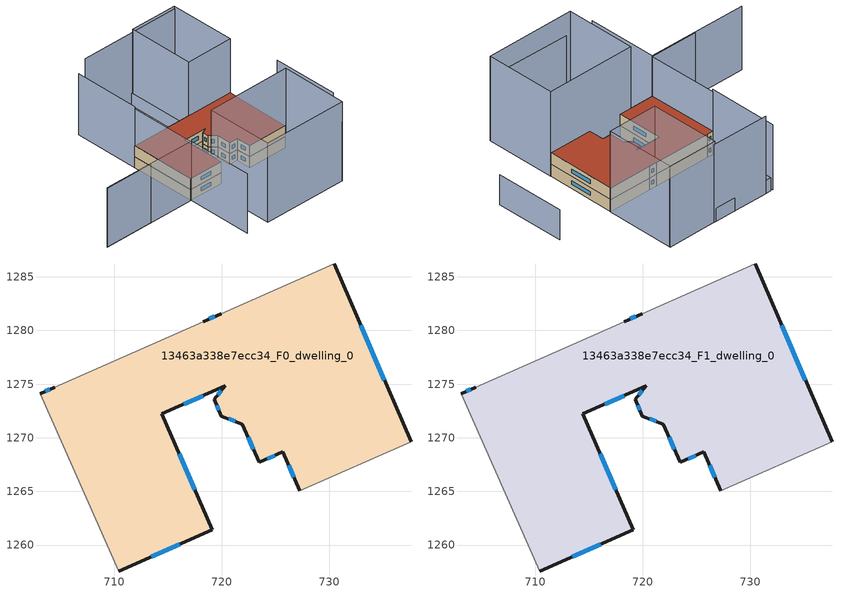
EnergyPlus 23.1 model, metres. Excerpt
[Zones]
13463a338e7ecc34_F0_dwelling_0
 floor ground (EU_floor_Construction): 730.49,1286.21 737.64,1269.65 727.29,1265.06 725.68,1268.68 723.49,1267.71 721.92,1271.26 719.97,1272.02 719.28,1273.57 720.34,1274.83 714.42,1272.25 719.11,1261.43 710.41,1257.57 703.06,1274.11 704.42,1274.71 718.25,1280.81 719.96,1281.57 z0
 wall outside (EU_wall_Construction): 719.96,1281.57 718.25,1280.81 / 737.64,1269.65 730.49,1286.21 / 710.41,1257.57 719.11,1261.43 714.42,1272.25 720.34,1274.83 719.28,1273.57 719.97,1272.02 721.92,1271.26 723.49,1267.71 725.68,1268.68 727.29,1265.06 / 704.42,1274.71 703.06,1274.11 z0:3
 wall adiabatic (EU_wall_Construction): 718.25,1280.81 704.42,1274.71 / 730.49,1286.21 719.96,1281.57 / 727.29,1265.06 737.64,1269.65 / 703.06,1274.11 710.41,1257.57 z0:3
 window (EU_Window_Construction): 719.37,1281.31 718.84,1281.07 / 735.16,1275.38 732.96,1280.48 / 726.24,1267.43 726.73,1266.31 / 724.25,1268.05 724.93,1268.34 / 722.46,1270.03 722.95,1268.94 / 720.64,1271.76 721.24,1271.52 / 719.52,1273.04 719.73,1272.56 / 719.97,1274.39 719.65,1274.01 / 716.46,1273.14 718.29,1273.94 / 717.49,1265.17 716.04,1268.51 / 713.42,1258.9 716.1,1260.09 / 703.95,1274.5 703.53,1274.31 z1.04:1.96
13463a338e7ecc34_F1_dwelling_0
 floor to 13463a338e7ecc34_F0_dwelling_0 (EU_floor_Construction): 730.49,1286.21 737.64,1269.65 727.29,1265.06 725.68,1268.68 723.49,1267.71 721.92,1271.26 719.97,1272.02 719.28,1273.57 720.34,1274.83 714.42,1272.25 719.11,1261.43 710.41,1257.57 703.06,1274.11 704.42,1274.71 718.25,1280.81 719.96,1281.57 z3
 wall outside (EU_wall_Construction): 719.96,1281.57 718.25,1280.81 / 737.64,1269.65 730.49,1286.21 / 710.41,1257.57 719.11,1261.43 714.42,1272.25 720.34,1274.83 719.28,1273.57 719.97,1272.02 721.92,1271.26 723.49,1267.71 725.68,1268.68 727.29,1265.06 / 704.42,1274.71 703.06,1274.11 z3:6
 wall adiabatic (EU_wall_Construction): 718.25,1280.81 704.42,1274.71 / 730.49,1286.21 719.96,1281.57 / 727.29,1265.06 737.64,1269.65 / 703.06,1274.11 710.41,1257.57 z3:6
 window (EU_Window_Construction): 719.37,1281.31 718.84,1281.07 / 735.16,1275.38 732.96,1280.48 / 726.24,1267.43 726.73,1266.31 / 724.25,1268.05 724.93,1268.34 / 722.46,1270.03 722.95,1268.94 / 720.64,1271.76 721.24,1271.52 / 719.52,1273.04 719.73,1272.56 / 719.97,1274.39 719.65,1274.01 / 716.46,1273.14 718.29,1273.94 / 717.49,1265.17 716.04,1268.51 / 713.42,1258.9 716.1,1260.09 / 703.95,1274.5 703.53,1274.31 z4.04:4.96
 roof outside (EU_roof_Construction): 737.64,1269.65 730.49,1286.21 719.96,1281.57 718.25,1280.81 704.42,1274.71 703.06,1274.11 710.41,1257.57 719.11,1261.43 714.42,1272.25 720.34,1274.83 719.28,1273.57 719.97,1272.02 721.92,1271.26 723.49,1267.71 725.68,1268.68 727.29,1265.06 z6
shading: 724.72,1244.09 745.05,1252.96 z0:16.2; 724.65,1244 730.21,1246.47 z0:6.8; 716.22,1260.15 737.69,1269.67 / 737.69,1269.67 745.09,1252.98 / 745.09,1252.98 723.62,1243.46 / 723.62,1243.46 716.22,1260.15 z0:21.7; 751.38,1275.73 744.08,1292.22 z0:7.7; 686.37,1246.96 710.49,1257.55 / 710.49,1257.55 717.77,1240.98 z0:16.3; 703.06,1274.15 710.41,1257.56 / 710.41,1257.56 686.44,1246.93 z0:16.1; 695.76,1290.65 703.06,1274.11 z0:16.7; 710.92,1297.34 718.25,1280.81 / 718.25,1280.81 703.61,1274.31 / 703.61,1274.31 696.27,1290.84 / 696.27,1290.84 710.92,1297.34 z0:3.4; 711.27,1297.46 723.31,1302.78 / 723.31,1302.78 730.61,1286.26 / 730.61,1286.26 718.57,1280.94 / 718.57,1280.94 711.27,1297.46 z0:20.7; 723.37,1302.76 697.64,1291.51 z0:19.9
[Building]
EU S2 Campaign: North Axis=0; Terrain=City; Solar Distribution=FullExterior
[Site:Location]
Vienna: Latitude=48; Longitude=16.5; Time Zone=1; Elevation=183
[SizingPeriod:WeatherFileDays]
AnnualSizingPeriod: Begin Month=1; Begin Day of Month=1; End Month=12; End Day of Month=31; Day of Week for Start Day=Monday; Use Weather File Daylight Saving Period=No; Use Weather File Rain and Snow Indicators=No
[MATERIAL]
EU_InternalMass_Material: Roughness=MediumRough; Thickness=0.1; Conductivity=1; Density=1800; Specific Heat=900; Thermal Absorptance=0.9; Solar Absorptance=0.7; Visible Absorptance=0.7
[MATERIAL:NOMASS] Roughness=MediumRough; Thermal Absorptance=0.9; Solar Absorptance=0.7; Visible Absorptance=0.7
Name | Thermal Resistance
EU_wall_NoMass | 1.00811
EU_roof_NoMass | 1.05194
EU_floor_NoMass | 1.20973
[WINDOWMATERIAL:SIMPLEGLAZINGSYSTEM]
EU_Window_SimpleGlazing: UFactor=1.90124; Solar Heat Gain Coefficient=0.65; Visible Transmittance=0.65
[CONSTRUCTION]
EU_wall_Construction: EU_wall_NoMass
EU_roof_Construction: EU_roof_NoMass
EU_floor_Construction: EU_floor_NoMass
EU_Window_Construction: EU_Window_SimpleGlazing
EU_InternalMass_Construction: EU_InternalMass_Material
[ZONE] Type=1; Multiplier=1; Ceiling Height=autocalculate; Volume=1373.93; Floor Area=autocalculate; Part of Total Floor Area=Yes
13463a338e7ecc34_F0_dwelling_0; 13463a338e7ecc34_F1_dwelling_0
[INTERNALMASS] Construction=EU_InternalMass_Construction; Surface Area=457.975
Name | Zone or ZoneList
13463a338e7ecc34_F0_dwelling_0_EU_InternalMass | 13463a338e7ecc34_F0_dwelling_0
13463a338e7ecc34_F1_dwelling_0_EU_InternalMass | 13463a338e7ecc34_F1_dwelling_0
[OTHEREQUIPMENT] Fuel Type=Electricity; Design Level Calculation Method=Watts/Area; Power per Zone Floor Area=1; Fraction Latent=0; Fraction Radiant=0; Fraction Lost=0; Carbon Dioxide Generation Rate=0; EndUse Subcategory=EU_Step8_InternalGains
Name | Zone or ZoneList or Space or SpaceList | Schedule
EU_Step8_InternalGain_13463a338e7ecc34_F0_dwelling_0_f000 | 13463a338e7ecc34_F0_dwelling_0 | EU_Step8_GainSchedule_13463a338e7ecc34_F0_dwelling_0_f000
EU_Step8_InternalGain_13463a338e7ecc34_F1_dwelling_0_f000 | 13463a338e7ecc34_F1_dwelling_0 | EU_Step8_GainSchedule_13463a338e7ecc34_F1_dwelling_0_f000
[ZONEVENTILATION:DESIGNFLOWRATE] Schedule=EU_AlwaysOn; Design Flow Rate Calculation Method=AirChanges/Hour; Air Changes per Hour=0.495976; Ventilation Type=Natural; Fan Pressure Rise=0; Fan Total Efficiency=1; Constant Term Coefficient=1; Temperature Term Coefficient=0; Velocity Term Coefficient=0; Velocity Squared Term Coefficient=0; Minimum Indoor Temperature=-100; Maximum Indoor Temperature=100; Delta Temperature=-100; Minimum Outdoor Temperature=-100; Maximum Outdoor Temperature=100; Maximum Wind Speed=40
Name | Zone or ZoneList or Space or SpaceList
EU_ConstantAir_13463a338e7ecc34_F0_dwelling_0 | 13463a338e7ecc34_F0_dwelling_0
EU_ConstantAir_13463a338e7ecc34_F1_dwelling_0 | 13463a338e7ecc34_F1_dwelling_0
[HVACTEMPLATE:THERMOSTAT] Constant Heating Setpoint=20; Constant Cooling Setpoint=50
EU_HeatOnly_13463a338e7ecc34_F0_dwelling_0; EU_HeatOnly_13463a338e7ecc34_F1_dwelling_0
[HVACTEMPLATE:ZONE:IDEALLOADSAIRSYSTEM] System Availability Schedule=EU_AlwaysOn; Maximum Heating Supply Air Temperature=50; Minimum Cooling Supply Air Temperature=13; Maximum Heating Supply Air Humidity Ratio=0.0156; Minimum Cooling Supply Air Humidity Ratio=0.0077; Heating Limit=NoLimit; Cooling Limit=NoLimit; Heating Availability Schedule=EU_AlwaysOn; Cooling Availability Schedule=EU_CoolingOff; Dehumidification Control Type=ConstantSensibleHeatRatio; Cooling Sensible Heat Ratio=0.7; Dehumidification Setpoint=60; Humidification Control Type=None; Humidification Setpoint=30; Outdoor Air Method=None; Outdoor Air Flow Rate per Person=0.00944; Outdoor Air Flow Rate per Zone Floor Area=0; Outdoor Air Flow Rate per Zone=0; Demand Controlled Ventilation Type=None; Outdoor Air Economizer Type=NoEconomizer; Heat Recovery Type=None; Sensible Heat Recovery Effectiveness=0.7; Latent Heat Recovery Effectiveness=0.65
Name | Template Thermostat
13463a338e7ecc34_F0_dwelling_0 | EU_HeatOnly_13463a338e7ecc34_F0_dwelling_0
13463a338e7ecc34_F1_dwelling_0 | EU_HeatOnly_13463a338e7ecc34_F1_dwelling_0
[SIZING:ZONE] Zone Cooling Design Supply Air Temperature Input Method=SupplyAirTemperature; Zone Cooling Design Supply Air Temperature=13; Zone Heating Design Supply Air Temperature Input Method=SupplyAirTemperature; Zone Heating Design Supply Air Temperature=50; Zone Cooling Design Supply Air Humidity Ratio=0.008; Zone Heating Design Supply Air Humidity Ratio=0.008; Cooling Design Air Flow Method=DesignDay; Cooling Design Air Flow Rate=0; Cooling Minimum Air Flow per Zone Floor Area=0.000762; Cooling Minimum Air Flow=0; Cooling Minimum Air Flow Fraction=0.2; Heating Design Air Flow Method=DesignDay; Heating Design Air Flow Rate=0; Heating Maximum Air Flow per Zone Floor Area=0.002032; Heating Maximum Air Flow=0.141576; Heating Maximum Air Flow Fraction=0.3; Account for Dedicated Outdoor Air System=No; Dedicated Outdoor Air System Control Strategy=NeutralSupplyAir; Dedicated Outdoor Air Low Setpoint Temperature for Design=autosize; Dedicated Outdoor Air High Setpoint Temperature for Design=autosize; Zone Load Sizing Method=Sensible Load Only No Latent Load; Zone Latent Cooling Design Supply Air Humidity Ratio Input Method=HumidityRatioDifference; Zone Cooling Design Supply Air Humidity Ratio Difference=0.005; Zone Latent Heating Design Supply Air Humidity Ratio Input Method=HumidityRatioDifference; Zone Humidification Design Supply Air Humidity Ratio Difference=0.005
13463a338e7ecc34_F0_dwelling_0; 13463a338e7ecc34_F1_dwelling_0
[SCHEDULE:CONSTANT]
Name | Hourly Value
EU_AlwaysOn | 1
EU_CoolingOff | 0
[SCHEDULE:FILE] Column Number=1; Rows to Skip at Top=0; Number of Hours of Data=8760; Column Separator=Comma; Interpolate to Timestep=No; Minutes per Item=60; Adjust Schedule for Daylight Savings=Yes
Name | File
EU_Step8_GainSchedule_13463a338e7ecc34_F0_dwelling_0_f000 | ../../schedules/13463a338e7ecc34/13463a338e7ecc34_F0_dwelling_0_f000_gain.csv
EU_Step8_GainSchedule_13463a338e7ecc34_F1_dwelling_0_f000 | ../../schedules/13463a338e7ecc34/13463a338e7ecc34_F1_dwelling_0_f000_gain.csv
